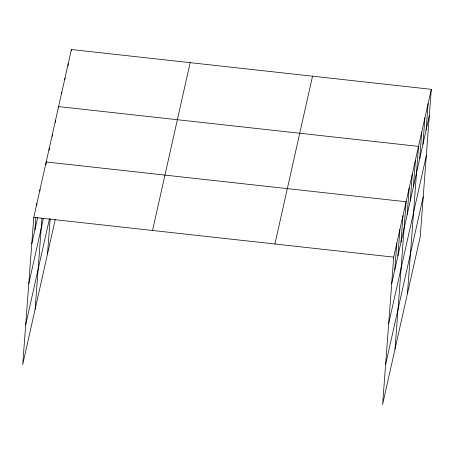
<?xml version="1.0" encoding="UTF-8"?>
<svg xmlns="http://www.w3.org/2000/svg" width="454" height="454" viewBox="0 0 454 454"><rect width="100%" height="100%" fill="white"/><g stroke="black" fill="none" stroke-linecap="round" stroke-linejoin="round"><path stroke-width="0.68" d="M431.3 89.325L393.692 257.134L382.609 404.469L420.222 236.659L431.3 89.325L71.391 49.531L33.778 217.341L22.7 364.675L55.286 219.282M34.89 229.996L35.832 217.443M36.723 205.588L36.882 203.494M39.878 191.049L39.986 189.653M35.111 309.299L41.972 218.028M45.979 164.751L46.189 161.964L406.103 201.758L395.025 349.092M49.134 150.212L49.293 148.118M52.238 136.37L52.397 134.276M55.343 122.523L55.496 120.429M47.522 253.922L50.161 218.862M58.498 107.984L58.6 106.588L418.514 146.381L407.437 293.715M61.693 93.717L61.801 92.321M64.888 79.456L64.996 78.06M68.038 65.887L68.191 63.798M71.284 50.927L71.391 49.531M394.798 269.789L396.79 243.287M397.903 255.948L399.895 229.446M401.007 242.101L402.999 215.599M407.21 214.413L409.202 187.911M410.314 200.572L412.306 174.069M413.418 186.725L415.41 160.222M419.717 158.616L421.709 132.114M422.912 144.355L424.904 117.853M426.113 130.094L428.105 103.591M31.786 243.843L37.693 217.472M28.789 283.716L43.414 218.453M25.696 324.803L49.486 218.663M152.55 230.473L190.158 62.663M274.92 244.002L312.528 76.193M391.694 283.637L429.308 115.827M388.698 323.509L426.312 155.699M385.611 364.59L423.219 196.786M33.778 217.341L393.692 257.134"/></g></svg>
